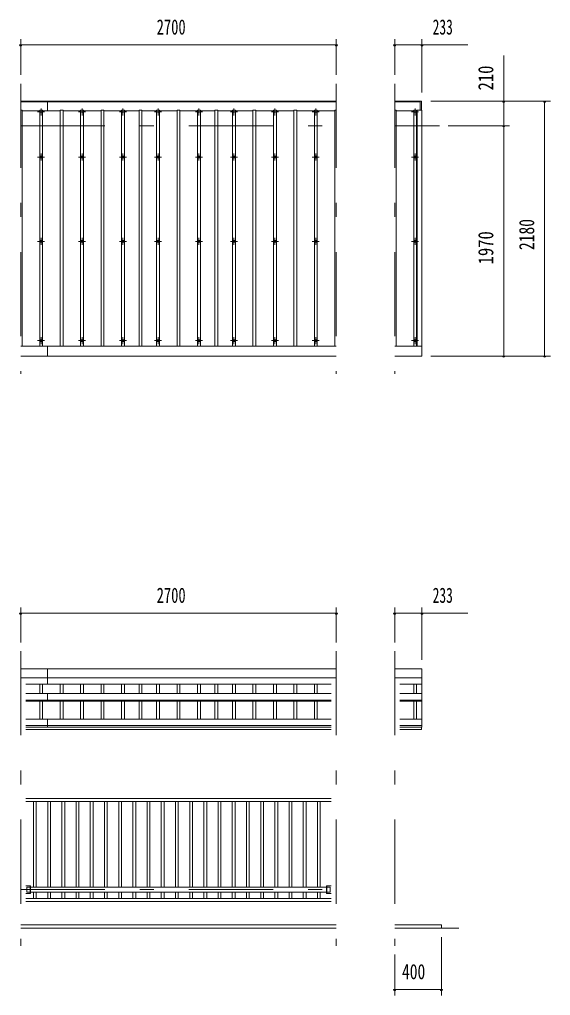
# Model space of a CAD drawing. Units: millimetres, scale not verified. Extents: x -26656 to 26658, y -10500 to 10500.
# Drawn here: x -9128 to -4585, y 1220 to 9567 of the extents above; entities that cross this region are included whole.
import ezdxf
from ezdxf.enums import TextEntityAlignment as Align

# ---------------------------------------------------------------- set-up
doc = ezdxf.new("R2010")
doc.units = ezdxf.units.MM
doc.header["$LTSCALE"] = 60
doc.linetypes.add('USER3', pattern=[24, 12, -5, 2, -5])
for name, color, linetype, lineweight in [('0-2_1-05BOLD', 7, 'Continuous', 18), ('0-3_1-25CENTER', 3, 'USER3', 18), ('0-4_1-45THIN', 4, 'Continuous', 18), ('0-5_1-55DIM', 3, 'Continuous', 18)]:
    doc.layers.add(name, color=color, linetype=linetype, lineweight=lineweight)
doc.styles.add('ＭＳ ゴシック', font='')
doc.styles.get('ＭＳ ゴシック').set_extended_font_data('MS Gothic')

msp = doc.modelspace()

# ---------------------------------------------------------------- linework, layer by layer
at = {"layer": '0-2_1-05BOLD'}
for p, q in [((-9118.49, 8867.67), (-6418.48, 8867.67)), ((-9118.49, 8862.67), (-6418.48, 8862.67)), ((-8888.48, 8867.67), (-8888.48, 8784.63)), ((-5918.48, 8867.67), (-5690.49, 8867.67)), ((-5918.48, 8862.67), (-5700.49, 8862.67)), ((-5700.49, 8790.67), (-5700.49, 8867.67)), ((-5690.49, 8790.67), (-5690.49, 8867.67)), ((-5685.49, 6687.67), (-5685.49, 8790.67)), ((-9118.49, 6773.43), (-6418.48, 6773.43)), ((-8888.48, 6773.43), (-8888.48, 6687.67)), ((-5918.48, 6773.43), (-5685.49, 6773.43)), ((-9118.49, 6687.67), (-6418.48, 6687.67)), ((-5918.48, 6687.67), (-5685.49, 6687.67)), ((-6418.48, 4014.67), (-9118.48, 4014.67)), ((-8888.48, 4014.67), (-8888.48, 3882.27)), ((-5685.48, 4014.67), (-5918.48, 4014.67)), ((-5685.48, 4014.67), (-5685.48, 3515.47)), ((-9118.48, 3937.52), (-6418.48, 3937.52)), ((-5918.48, 3937.52), (-5685.48, 3937.52)), ((-6463.03, 3882.27), (-9073.93, 3882.27)), ((-5873.94, 3882.27), (-5685.48, 3882.27)), ((-9073.93, 3802.96), (-6463.03, 3802.96)), ((-8888.48, 3802.96), (-8888.48, 3737.03)), ((-5873.94, 3802.96), (-5685.48, 3802.96)), ((-9073.93, 3745.26), (-6463.03, 3745.26)), ((-9073.93, 3737.03), (-6463.03, 3737.03)), ((-5873.94, 3745.26), (-5685.48, 3745.26)), ((-5873.94, 3737.03), (-5685.48, 3737.03)), ((-6463.03, 3582.44), (-9073.93, 3582.44)), ((-6463.03, 3527.34), (-9073.93, 3527.34)), ((-6463.03, 3515.47), (-9073.93, 3515.47)), ((-8888.48, 3582.44), (-8888.48, 3515.47)), ((-5873.94, 3582.44), (-5685.48, 3582.44)), ((-5873.94, 3527.34), (-5685.48, 3527.34)), ((-5873.94, 3515.47), (-5685.48, 3515.47)), ((-5690.48, 3515.47), (-5690.48, 3494.67)), ((-6463.03, 3494.67), (-9073.93, 3494.67)), ((-5873.94, 3494.67), (-5690.48, 3494.67)), ((-6463.03, 2904.67), (-9073.93, 2904.67)), ((-6463.03, 2879.67), (-9073.93, 2879.67)), ((-9033.93, 2157.67), (-9073.93, 2157.67)), ((-9033.93, 2091.67), (-9073.93, 2091.67)), ((-9037.13, 2103.32), (-9065.98, 2103.32)), ((-9037.13, 2157.67), (-9037.13, 2091.67)), ((-9033.93, 2157.67), (-9033.93, 2091.67)), ((-9033.93, 2146.02), (-6503.03, 2146.02)), ((-9033.93, 2103.32), (-6503.03, 2103.32)), ((-6503.03, 2157.67), (-6503.03, 2091.67)), ((-6503.03, 2157.67), (-6463.03, 2157.67)), ((-6503.03, 2091.67), (-6463.03, 2091.67)), ((-6499.83, 2157.67), (-6499.83, 2091.67)), ((-6499.83, 2146.02), (-6470.98, 2146.02)), ((-6499.83, 2103.32), (-6470.98, 2103.32)), ((-6470.98, 2146.02), (-6470.98, 2103.32)), ((-6463.03, 2049.67), (-9073.93, 2049.67)), ((-6463.03, 2024.67), (-9073.93, 2024.67)), ((-6418.48, 1824.67), (-9118.48, 1824.67)), ((-6418.48, 1794.67), (-9118.48, 1794.67)), ((-5518.48, 1824.67), (-5918.48, 1824.67)), ((-5368.48, 1794.67), (-5918.48, 1794.67)), ((-5518.48, 1824.67), (-5518.48, 1794.67))]:
    msp.add_line(p, q, dxfattribs=at)
for points in [[(-5725.48, 6773.43), (-5725.48, 8790.67), (-5685.49, 8790.67)], [(-9037.13, 2146.02), (-9065.98, 2146.02), (-9065.98, 2103.32)]]:
    msp.add_lwpolyline(points, dxfattribs=at)
for centre in [(-8943.48, 8390.17), (-8593.48, 8390.17), (-8243.48, 8390.17), (-7943.48, 8390.17), (-7593.48, 8390.17), (-7293.48, 8390.17), (-6943.48, 8390.17), (-6593.48, 8390.17), (-5743.48, 8390.17), (-8943.48, 7668.51), (-8593.48, 7668.51), (-8243.48, 7668.51), (-7943.48, 7668.51), (-7593.48, 7668.51), (-7293.48, 7668.51), (-6943.48, 7668.51), (-6593.48, 7668.51), (-5743.48, 7668.51), (-8943.48, 6820.85), (-8593.48, 6820.85), (-8243.48, 6820.85), (-7943.48, 6820.85), (-7593.48, 6820.85), (-7293.48, 6820.85), (-6943.48, 6820.85), (-6593.48, 6820.85), (-5743.48, 6820.85)]:
    msp.add_circle(centre, 10, dxfattribs=at)
for centre, start, end in [((-8943.48, 8765.7), 46.39838, 133.60162), ((-8943.48, 8786.71), 226.3961, 313.6039), ((-8593.48, 8765.7), 46.39838, 133.60162), ((-8593.48, 8786.71), 226.3961, 313.6039), ((-8243.48, 8765.7), 46.39838, 133.60162), ((-8243.48, 8786.71), 226.3961, 313.6039), ((-7943.48, 8765.7), 46.39838, 133.60162), ((-7943.48, 8786.71), 226.3961, 313.6039), ((-7593.48, 8765.7), 46.39838, 133.60162), ((-7593.48, 8786.71), 226.3961, 313.6039), ((-7293.48, 8765.7), 46.39838, 133.60162), ((-7293.48, 8786.71), 226.3961, 313.6039), ((-6943.48, 8765.7), 46.39838, 133.60162), ((-6943.48, 8786.71), 226.3961, 313.6039), ((-6593.48, 8765.7), 46.39838, 133.60162), ((-6593.48, 8786.71), 226.3961, 313.6039), ((-5743.48, 8765.7), 46.39838, 133.60162), ((-5743.48, 8786.71), 226.3961, 313.6039)]:
    msp.add_arc(centre, 14.5, start, end, dxfattribs=at)
at = {"layer": '0-3_1-25CENTER'}
for p, q in [((-9118.49, 9017.67), (-9118.49, 6537.67)), ((-6418.48, 9017.67), (-6418.48, 6537.67)), ((-5918.48, 9017.67), (-5918.48, 6537.67)), ((-8973.48, 8776.2), (-8913.48, 8776.2)), ((-8943.48, 8806.2), (-8943.48, 8746.2)), ((-8623.48, 8776.2), (-8563.48, 8776.2)), ((-8593.48, 8806.2), (-8593.48, 8746.2)), ((-8273.48, 8776.2), (-8213.48, 8776.2)), ((-8243.48, 8806.2), (-8243.48, 8746.2)), ((-7973.48, 8776.2), (-7913.48, 8776.2)), ((-7943.48, 8806.2), (-7943.48, 8746.2)), ((-7623.48, 8776.2), (-7563.48, 8776.2)), ((-7593.48, 8806.2), (-7593.48, 8746.2)), ((-7323.48, 8776.2), (-7263.48, 8776.2)), ((-7293.48, 8806.2), (-7293.48, 8746.2)), ((-6973.48, 8776.2), (-6913.48, 8776.2)), ((-6943.48, 8806.2), (-6943.48, 8746.2)), ((-6623.48, 8776.2), (-6563.48, 8776.2)), ((-6593.48, 8806.2), (-6593.48, 8746.2)), ((-5773.48, 8776.2), (-5713.48, 8776.2)), ((-5743.48, 8806.2), (-5743.48, 8746.2)), ((-9118.49, 8657.67), (-6418.48, 8657.67)), ((-5918.48, 8657.67), (-5535.48, 8657.67)), ((-8973.48, 8390.17), (-8913.48, 8390.17)), ((-8943.48, 8420.17), (-8943.48, 8360.17)), ((-8623.48, 8390.17), (-8563.48, 8390.17)), ((-8593.48, 8420.17), (-8593.48, 8360.17)), ((-8273.48, 8390.17), (-8213.48, 8390.17)), ((-8243.48, 8420.17), (-8243.48, 8360.17)), ((-7973.48, 8390.17), (-7913.48, 8390.17)), ((-7943.48, 8420.17), (-7943.48, 8360.17)), ((-7623.48, 8390.17), (-7563.48, 8390.17)), ((-7593.48, 8420.17), (-7593.48, 8360.17)), ((-7323.48, 8390.17), (-7263.48, 8390.17)), ((-7293.48, 8420.17), (-7293.48, 8360.17)), ((-6973.48, 8390.17), (-6913.48, 8390.17)), ((-6943.48, 8420.17), (-6943.48, 8360.17)), ((-6623.48, 8390.17), (-6563.48, 8390.17)), ((-6593.48, 8420.17), (-6593.48, 8360.17)), ((-5773.48, 8390.17), (-5713.48, 8390.17)), ((-5743.48, 8420.17), (-5743.48, 8360.17)), ((-8943.48, 7698.51), (-8943.48, 7638.51)), ((-8593.48, 7698.51), (-8593.48, 7638.51)), ((-8243.48, 7698.51), (-8243.48, 7638.51)), ((-7943.48, 7698.51), (-7943.48, 7638.51)), ((-7593.48, 7698.51), (-7593.48, 7638.51)), ((-7293.48, 7698.51), (-7293.48, 7638.51)), ((-6943.48, 7698.51), (-6943.48, 7638.51)), ((-6593.48, 7698.51), (-6593.48, 7638.51)), ((-5743.48, 7698.51), (-5743.48, 7638.51)), ((-8973.48, 7668.51), (-8913.48, 7668.51)), ((-8623.48, 7668.51), (-8563.48, 7668.51)), ((-8273.48, 7668.51), (-8213.48, 7668.51)), ((-7973.48, 7668.51), (-7913.48, 7668.51)), ((-7623.48, 7668.51), (-7563.48, 7668.51)), ((-7323.48, 7668.51), (-7263.48, 7668.51)), ((-6973.48, 7668.51), (-6913.48, 7668.51)), ((-6623.48, 7668.51), (-6563.48, 7668.51)), ((-5773.48, 7668.51), (-5713.48, 7668.51)), ((-8943.48, 6850.85), (-8943.48, 6790.85)), ((-8593.48, 6850.85), (-8593.48, 6790.85)), ((-8243.48, 6850.85), (-8243.48, 6790.85)), ((-7943.48, 6850.85), (-7943.48, 6790.85)), ((-7593.48, 6850.85), (-7593.48, 6790.85)), ((-7293.48, 6850.85), (-7293.48, 6790.85)), ((-6943.48, 6850.85), (-6943.48, 6790.85)), ((-6593.48, 6850.85), (-6593.48, 6790.85)), ((-5743.48, 6850.85), (-5743.48, 6790.85)), ((-8973.48, 6820.85), (-8913.48, 6820.85)), ((-8623.48, 6820.85), (-8563.48, 6820.85)), ((-8273.48, 6820.85), (-8213.48, 6820.85)), ((-7973.48, 6820.85), (-7913.48, 6820.85)), ((-7623.48, 6820.85), (-7563.48, 6820.85)), ((-7323.48, 6820.85), (-7263.48, 6820.85)), ((-6973.48, 6820.85), (-6913.48, 6820.85)), ((-6623.48, 6820.85), (-6563.48, 6820.85)), ((-5773.48, 6820.85), (-5713.48, 6820.85)), ((-9118.48, 4164.67), (-9118.48, 1644.67)), ((-6418.48, 4164.67), (-6418.48, 1644.67)), ((-5918.48, 4164.67), (-5918.48, 1644.67)), ((-9118.48, 2124.67), (-6418.48, 2124.67))]:
    msp.add_line(p, q, dxfattribs=at)
at = {"layer": '0-4_1-45THIN'}
for p, q in [((-9118.49, 8790.67), (-9105.99, 8790.67)), ((-9105.99, 8790.67), (-9105.99, 6773.43)), ((-9105.99, 8784.63), (-8955.99, 8784.63)), ((-8955.98, 8790.67), (-8930.98, 8790.67)), ((-8955.98, 8790.67), (-8955.98, 6773.43)), ((-8930.98, 8790.67), (-8930.98, 6773.43)), ((-8780.98, 8784.63), (-8930.98, 8784.63)), ((-8780.98, 8790.67), (-8780.98, 6773.43)), ((-8780.98, 8790.67), (-8755.98, 8790.67)), ((-8755.98, 8790.67), (-8755.98, 6773.43)), ((-8755.98, 8784.63), (-8605.98, 8784.63)), ((-8605.98, 8790.67), (-8605.98, 6773.43)), ((-8605.98, 8790.67), (-8580.98, 8790.67)), ((-8580.98, 8790.67), (-8580.98, 6773.43)), ((-8430.98, 8784.63), (-8580.98, 8784.63)), ((-8430.98, 8790.67), (-8430.98, 6773.43)), ((-8405.98, 8784.63), (-8255.98, 8784.63)), ((-8255.98, 8790.67), (-8255.98, 6773.43)), ((-8105.99, 8784.63), (-8230.98, 8784.63)), ((-8105.99, 8790.67), (-8105.98, 6773.43)), ((-8080.98, 8784.63), (-7955.98, 8784.63)), ((-7955.98, 8790.67), (-7955.98, 6773.43)), ((-7955.98, 8790.67), (-7930.98, 8790.67)), ((-7930.98, 8790.67), (-7930.98, 6773.43)), ((-7780.98, 8784.63), (-7930.98, 8784.63)), ((-7780.98, 8790.67), (-7780.98, 6773.43)), ((-7780.98, 8790.67), (-7755.98, 8790.67)), ((-7755.98, 8790.67), (-7755.98, 6773.43)), ((-7755.98, 8784.63), (-7605.98, 8784.63)), ((-7605.98, 8790.67), (-7605.98, 6773.43)), ((-7455.98, 8784.63), (-7580.98, 8784.63)), ((-7455.98, 8790.67), (-7455.98, 6773.43)), ((-7455.98, 8790.67), (-7430.98, 8790.67)), ((-7430.98, 8790.67), (-7430.98, 6773.43)), ((-7430.98, 8784.63), (-7305.98, 8784.63)), ((-7305.98, 8790.67), (-7305.98, 6773.43)), ((-7130.98, 8784.63), (-7280.98, 8784.63)), ((-7130.98, 8790.67), (-7130.98, 6773.43)), ((-7105.98, 8784.63), (-6955.98, 8784.63)), ((-6955.98, 8790.67), (-6955.98, 6773.43)), ((-6955.98, 8790.67), (-6930.98, 8790.67)), ((-6930.98, 8790.67), (-6930.98, 6773.43)), ((-6780.98, 8784.63), (-6930.98, 8784.63)), ((-6780.98, 8790.67), (-6780.98, 6773.43)), ((-6780.98, 8790.67), (-6755.98, 8790.67)), ((-6755.98, 8790.67), (-6755.98, 6773.43)), ((-6755.98, 8784.63), (-6605.98, 8784.63)), ((-6605.98, 8790.67), (-6605.98, 6773.43)), ((-6430.98, 8784.63), (-6580.98, 8784.63)), ((-6430.98, 8790.67), (-6418.48, 8790.67)), ((-6430.98, 8790.67), (-6430.98, 6773.43)), ((-5918.48, 8790.67), (-5905.98, 8790.67)), ((-5905.98, 8790.67), (-5905.98, 6773.43)), ((-5905.98, 8784.63), (-5755.98, 8784.63)), ((-5755.98, 8790.67), (-5755.98, 6773.43)), ((-5725.48, 8775.67), (-5730.98, 8775.67)), ((-8955.98, 3882.27), (-8955.98, 3802.96)), ((-8930.98, 3882.27), (-8930.98, 3802.96)), ((-8780.98, 3882.27), (-8780.98, 3802.96)), ((-8755.98, 3882.27), (-8755.98, 3802.96)), ((-8605.98, 3882.27), (-8605.98, 3802.96)), ((-8580.98, 3882.27), (-8580.98, 3802.96)), ((-8430.98, 3882.27), (-8430.98, 3802.96)), ((-8405.98, 3882.27), (-8405.98, 3802.96)), ((-8255.98, 3882.27), (-8255.98, 3802.96)), ((-8230.98, 3882.27), (-8230.98, 3802.96)), ((-8105.98, 3882.27), (-8105.98, 3802.96)), ((-8080.98, 3882.27), (-8080.98, 3802.96)), ((-7955.98, 3882.27), (-7955.98, 3802.96)), ((-7930.98, 3882.27), (-7930.98, 3802.96)), ((-7780.98, 3882.27), (-7780.98, 3802.96)), ((-7755.98, 3882.27), (-7755.98, 3802.96)), ((-7605.98, 3882.27), (-7605.98, 3802.96)), ((-7580.98, 3882.27), (-7580.98, 3802.96)), ((-7455.98, 3882.27), (-7455.98, 3802.96)), ((-7430.98, 3882.27), (-7430.98, 3802.96)), ((-7305.98, 3882.27), (-7305.98, 3802.96)), ((-7280.98, 3882.27), (-7280.98, 3802.96)), ((-7130.98, 3882.27), (-7130.98, 3802.96)), ((-7105.98, 3882.27), (-7105.98, 3802.96)), ((-6955.98, 3882.27), (-6955.98, 3802.96)), ((-6930.98, 3882.27), (-6930.98, 3802.96)), ((-6780.98, 3882.27), (-6780.98, 3802.96)), ((-6755.98, 3882.27), (-6755.98, 3802.96)), ((-6605.98, 3882.27), (-6605.98, 3802.96)), ((-6580.98, 3882.27), (-6580.98, 3802.96)), ((-5755.98, 3882.27), (-5755.98, 3802.96)), ((-5730.98, 3882.27), (-5730.98, 3802.96)), ((-8955.98, 3737.03), (-8955.98, 3582.44)), ((-8930.98, 3737.03), (-8930.98, 3582.44)), ((-8780.98, 3737.03), (-8780.98, 3582.44)), ((-8755.98, 3737.03), (-8755.98, 3582.44)), ((-8605.98, 3737.03), (-8605.98, 3582.44)), ((-8580.98, 3737.03), (-8580.98, 3582.44)), ((-8430.98, 3737.03), (-8430.98, 3582.44)), ((-8405.98, 3737.03), (-8405.98, 3582.44)), ((-8255.98, 3737.03), (-8255.98, 3582.44)), ((-8230.98, 3737.03), (-8230.98, 3582.44)), ((-8105.98, 3737.03), (-8105.98, 3582.44)), ((-8080.98, 3737.03), (-8080.98, 3582.44)), ((-7955.98, 3737.03), (-7955.98, 3582.44)), ((-7930.98, 3737.03), (-7930.98, 3582.44)), ((-7780.98, 3737.03), (-7780.98, 3582.44)), ((-7755.98, 3737.03), (-7755.98, 3582.44)), ((-7605.98, 3737.03), (-7605.98, 3582.44)), ((-7580.98, 3737.03), (-7580.98, 3582.44)), ((-7455.98, 3737.03), (-7455.98, 3582.44)), ((-7430.98, 3737.03), (-7430.98, 3582.44)), ((-7305.98, 3737.03), (-7305.98, 3582.44)), ((-7280.98, 3737.03), (-7280.98, 3582.44)), ((-7130.98, 3737.03), (-7130.98, 3582.44)), ((-7105.98, 3737.03), (-7105.98, 3582.44)), ((-6955.98, 3737.03), (-6955.98, 3582.44)), ((-6930.98, 3737.03), (-6930.98, 3582.44)), ((-6780.98, 3737.03), (-6780.98, 3582.44)), ((-6755.98, 3737.03), (-6755.98, 3582.44)), ((-6605.98, 3737.03), (-6605.98, 3582.44)), ((-6580.98, 3737.03), (-6580.98, 3582.44)), ((-5755.98, 3737.03), (-5755.98, 3582.44)), ((-5730.98, 3737.03), (-5730.98, 3582.44)), ((-9008.98, 2879.67), (-9008.98, 2146.02)), ((-8984.98, 2879.67), (-8984.98, 2146.02)), ((-8887.48, 2879.67), (-8887.48, 2146.02)), ((-8863.48, 2879.67), (-8863.48, 2146.02)), ((-8765.98, 2879.67), (-8765.98, 2146.02)), ((-8741.98, 2879.67), (-8741.98, 2146.02)), ((-8644.48, 2879.67), (-8644.48, 2146.02)), ((-8620.48, 2879.67), (-8620.48, 2146.02)), ((-8522.98, 2879.67), (-8522.98, 2146.02)), ((-8498.98, 2879.67), (-8498.98, 2146.02)), ((-8401.48, 2879.67), (-8401.48, 2146.02)), ((-8377.48, 2879.67), (-8377.48, 2146.02)), ((-8279.98, 2879.67), (-8279.98, 2146.02)), ((-8255.98, 2879.67), (-8255.98, 2146.02)), ((-8158.48, 2879.67), (-8158.48, 2146.02)), ((-8134.48, 2879.67), (-8134.48, 2146.02)), ((-8036.98, 2879.67), (-8036.98, 2146.02)), ((-8012.98, 2879.67), (-8012.98, 2146.02)), ((-7915.48, 2879.67), (-7915.48, 2146.02)), ((-7891.48, 2879.67), (-7891.48, 2146.02)), ((-7793.98, 2879.67), (-7793.98, 2146.02)), ((-7769.98, 2879.67), (-7769.98, 2146.02)), ((-7672.48, 2879.67), (-7672.48, 2146.02)), ((-7648.48, 2879.67), (-7648.48, 2146.02)), ((-7550.98, 2879.67), (-7550.98, 2146.02)), ((-7526.98, 2879.67), (-7526.98, 2146.02)), ((-7429.48, 2879.67), (-7429.48, 2146.02)), ((-7405.48, 2879.67), (-7405.48, 2146.02)), ((-7307.98, 2879.67), (-7307.98, 2146.02)), ((-7283.98, 2879.67), (-7283.98, 2146.02)), ((-7186.48, 2879.67), (-7186.48, 2146.02)), ((-7162.48, 2879.67), (-7162.48, 2146.02)), ((-7064.98, 2879.67), (-7064.98, 2146.02)), ((-7040.98, 2879.67), (-7040.98, 2146.02)), ((-6943.48, 2879.67), (-6943.48, 2146.02)), ((-6919.48, 2879.67), (-6919.48, 2146.02)), ((-6821.98, 2879.67), (-6821.98, 2146.02)), ((-6797.98, 2879.67), (-6797.98, 2146.02)), ((-6700.48, 2879.67), (-6700.48, 2146.02)), ((-6676.48, 2879.67), (-6676.48, 2146.02)), ((-6578.98, 2879.67), (-6578.98, 2146.02)), ((-6554.98, 2879.67), (-6554.98, 2146.02)), ((-9008.98, 2103.32), (-9008.98, 2049.67)), ((-8984.98, 2103.32), (-8984.98, 2049.67)), ((-8887.48, 2103.32), (-8887.48, 2049.67)), ((-8863.48, 2103.32), (-8863.48, 2049.67)), ((-8765.98, 2103.32), (-8765.98, 2049.67)), ((-8741.98, 2103.32), (-8741.98, 2049.67)), ((-8644.48, 2103.32), (-8644.48, 2049.67)), ((-8620.48, 2103.32), (-8620.48, 2049.67)), ((-8522.98, 2103.32), (-8522.98, 2049.67)), ((-8498.98, 2103.32), (-8498.98, 2049.67)), ((-8401.48, 2103.32), (-8401.48, 2049.67)), ((-8377.48, 2103.32), (-8377.48, 2049.67)), ((-8279.98, 2103.32), (-8279.98, 2049.67)), ((-8255.98, 2103.32), (-8255.98, 2049.67)), ((-8158.48, 2103.32), (-8158.48, 2049.67)), ((-8134.48, 2103.32), (-8134.48, 2049.67)), ((-8036.98, 2103.32), (-8036.98, 2049.67)), ((-8012.98, 2103.32), (-8012.98, 2049.67)), ((-7915.48, 2103.32), (-7915.48, 2049.67)), ((-7891.48, 2103.32), (-7891.48, 2049.67)), ((-7793.98, 2103.32), (-7793.98, 2049.67)), ((-7769.98, 2103.32), (-7769.98, 2049.67)), ((-7672.48, 2103.32), (-7672.48, 2049.67)), ((-7648.48, 2103.32), (-7648.48, 2049.67)), ((-7550.98, 2103.32), (-7550.98, 2049.67)), ((-7526.98, 2103.32), (-7526.98, 2049.67)), ((-7429.48, 2103.32), (-7429.48, 2049.67)), ((-7405.48, 2103.32), (-7405.48, 2049.67)), ((-7307.98, 2103.32), (-7307.98, 2049.67)), ((-7283.98, 2103.32), (-7283.98, 2049.67)), ((-7186.48, 2103.32), (-7186.48, 2049.67)), ((-7162.48, 2103.32), (-7162.48, 2049.67)), ((-7064.98, 2103.32), (-7064.98, 2049.67)), ((-7040.98, 2103.32), (-7040.98, 2049.67)), ((-6943.48, 2103.32), (-6943.48, 2049.67)), ((-6919.48, 2103.32), (-6919.48, 2049.67)), ((-6821.98, 2103.32), (-6821.98, 2049.67)), ((-6797.98, 2103.32), (-6797.98, 2049.67)), ((-6700.48, 2103.32), (-6700.48, 2049.67)), ((-6676.48, 2103.32), (-6676.48, 2049.67)), ((-6578.98, 2103.32), (-6578.98, 2049.67)), ((-6554.98, 2103.32), (-6554.98, 2049.67))]:
    msp.add_line(p, q, dxfattribs=at)
for points in [[(-8430.98, 8790.67), (-8405.98, 8790.67), (-8405.98, 6773.43)], [(-8255.98, 8790.67), (-8230.98, 8790.67), (-8230.98, 6773.43)], [(-8105.99, 8790.67), (-8080.98, 8790.67), (-8080.98, 6773.43)], [(-7605.98, 8790.67), (-7580.98, 8790.67), (-7580.98, 6773.43)], [(-7305.98, 8790.67), (-7280.98, 8790.67), (-7280.98, 6773.43)], [(-7130.98, 8790.67), (-7105.98, 8790.67), (-7105.98, 6773.43)], [(-6605.98, 8790.67), (-6580.98, 8790.67), (-6580.98, 6773.43)], [(-5755.98, 8790.67), (-5730.98, 8790.67), (-5730.98, 6773.43)]]:
    msp.add_lwpolyline(points, dxfattribs=at)
at = {"layer": '0-5_1-55DIM'}
for p, q in [((-9108.49, 9348.67), (-9128.49, 9348.67)), ((-9118.49, 9092.68), (-9118.49, 9398.67)), ((-9118.49, 9348.67), (-6418.48, 9348.67)), ((-6408.48, 9348.67), (-6428.48, 9348.67)), ((-6418.48, 9092.68), (-6418.48, 9398.67)), ((-5908.48, 9348.67), (-5928.48, 9348.67)), ((-5918.48, 9092.68), (-5918.48, 9398.67)), ((-5918.48, 9348.67), (-5292.99, 9348.67)), ((-5675.49, 9348.67), (-5695.49, 9348.67)), ((-5685.49, 9398.67), (-5685.49, 8942.68)), ((-4985.48, 9260.17), (-4985.48, 6687.67)), ((-5610.48, 8867.67), (-4585.48, 8867.67)), ((-4975.48, 8867.67), (-4995.48, 8867.67)), ((-4625.49, 8867.67), (-4645.49, 8867.67)), ((-4635.49, 8867.67), (-4635.49, 6687.67)), ((-5460.48, 8657.67), (-4935.48, 8657.67)), ((-4975.48, 8657.67), (-4995.48, 8657.67)), ((-5610.48, 6687.67), (-4585.48, 6687.67)), ((-4975.48, 6687.67), (-4995.48, 6687.67)), ((-4625.49, 6687.67), (-4645.49, 6687.67)), ((-9118.48, 4239.67), (-9118.48, 4538.67)), ((-6418.48, 4239.67), (-6418.48, 4538.67)), ((-5918.48, 4239.67), (-5918.48, 4538.67)), ((-5685.48, 4089.67), (-5685.48, 4538.67)), ((-9108.48, 4488.67), (-9128.48, 4488.67)), ((-9118.48, 4488.67), (-6418.48, 4488.67)), ((-6408.48, 4488.67), (-6428.48, 4488.67)), ((-5908.48, 4488.67), (-5928.48, 4488.67)), ((-5918.48, 4488.67), (-5292.99, 4488.67)), ((-5675.48, 4488.67), (-5695.48, 4488.67)), ((-5518.48, 1719.67), (-5518.48, 1219.67)), ((-5918.48, 1569.67), (-5918.48, 1219.67)), ((-5908.48, 1269.67), (-5928.48, 1269.67)), ((-5918.48, 1269.67), (-5518.48, 1269.67)), ((-5508.48, 1269.67), (-5528.48, 1269.67))]:
    msp.add_line(p, q, dxfattribs=at)
for centre in [(-9118.49, 9348.67), (-6418.48, 9348.67), (-5918.48, 9348.67), (-5685.49, 9348.67), (-4985.48, 8867.67), (-4635.49, 8867.67), (-4985.48, 8657.67), (-4985.48, 6687.67), (-4635.49, 6687.67), (-9118.48, 4488.67), (-6418.48, 4488.67), (-5918.48, 4488.67), (-5685.48, 4488.67), (-5918.48, 1269.67), (-5518.48, 1269.67)]:
    msp.add_arc(centre, 10, 180, 0, dxfattribs=at)

# ---------------------------------------------------------------- texts
at = {"layer": '0-5_1-55DIM', "color": 7, "style": 'ＭＳ ゴシック'}
for s, width, p in [('2700', 0.7, (-7955.09, 9398.67)), ('233', 0.65, (-5593.66, 9398.67)), ('2700', 0.7, (-7955.09, 4538.67)), ('233', 0.65, (-5593.66, 4538.67)), ('400', 0.75, (-5856.11, 1319.67))]:
    msp.add_text(s, height=130.2, dxfattribs=dict(at, width=width)).set_placement(p, align=Align.BOTTOM_LEFT)
for s, width, p in [('210', 0.8, (-5035.49, 8960.02)), ('2180', 0.75, (-4685.49, 7594.64)), ('1970', 0.8, (-5035.49, 7472.48))]:
    msp.add_text(s, height=130.2, rotation=90, dxfattribs=dict(at, width=width)).set_placement(p, align=Align.BOTTOM_LEFT)

doc.saveas('drawing.dxf')
